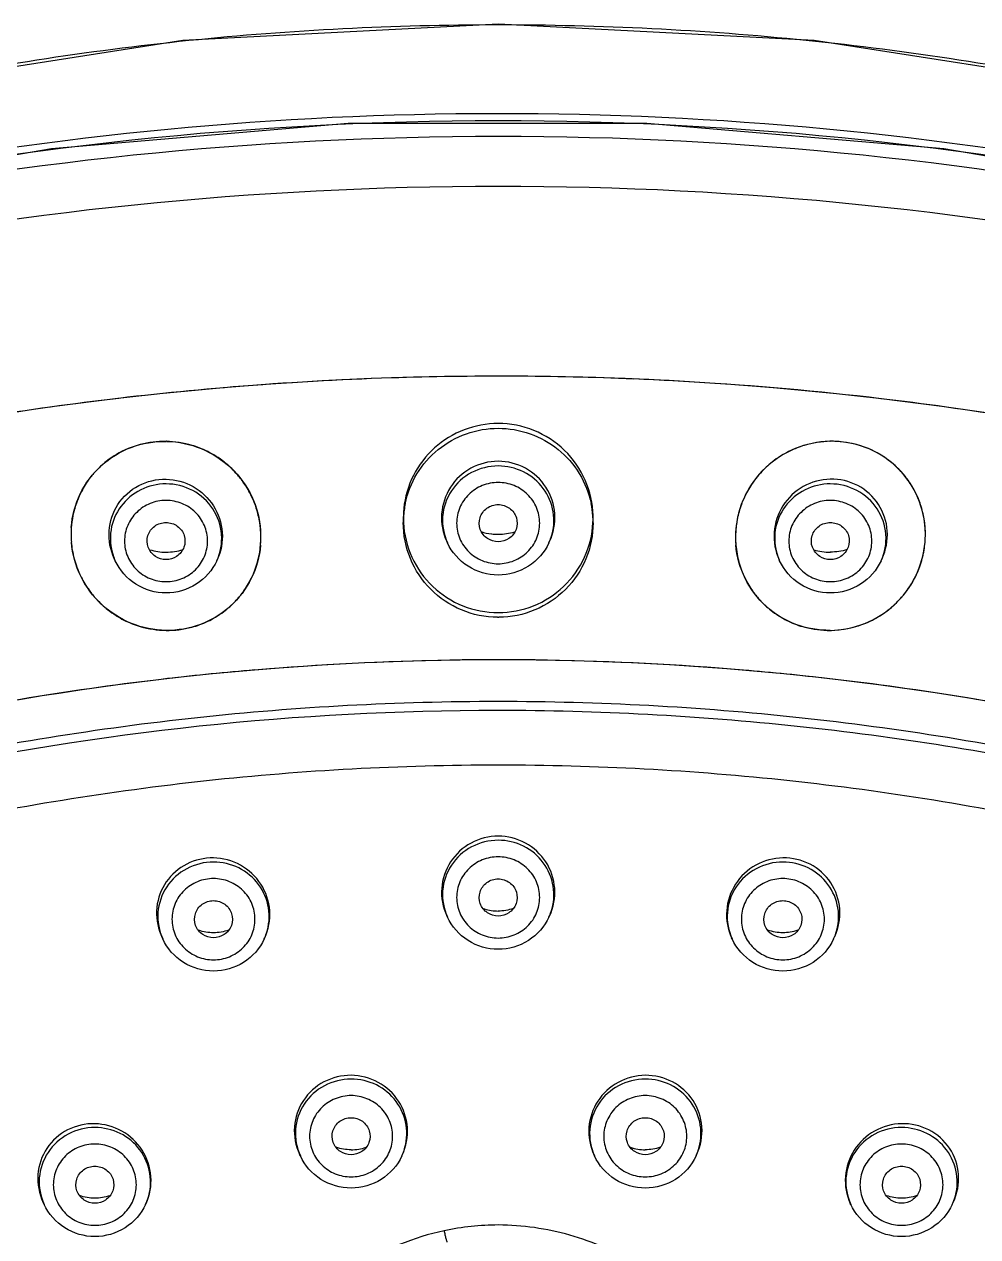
# Model space of a CAD drawing. Extents: x 0 to 3160, y 0 to 2315.
# Drawn here: x 1185.86 to 1205.96, y 1038.44 to 1064.01 of the extents above; entities that cross this region are included whole.
import ezdxf

# ---------------------------------------------------------------- set-up
doc = ezdxf.new("R2010")
doc.units = 0
doc.header["$LTSCALE"] = 10
doc.header["$MEASUREMENT"] = 0
doc.layers.add('DEF_LAYER_ASSEM_MEMBER', color=7, linetype='CONTINUOUS')

msp = doc.modelspace()

# ---------------------------------------------------------------- linework, layer by layer
at = {"layer": 'DEF_LAYER_ASSEM_MEMBER', "color": 7, "linetype": 'Continuous'}
for p, q in [((1189.206, 1063.663), (1182.882, 1062.681)), ((1194.783, 1053.072), (1194.767, 1053.105)), ((1196.922, 1053.072), (1196.937, 1053.105)), ((1187.783, 1052.694), (1187.761, 1052.741)), ((1189.922, 1052.694), (1189.932, 1052.715)), ((1201.783, 1052.694), (1201.773, 1052.715)), ((1203.922, 1052.694), (1203.944, 1052.741)), ((1202.852, 1051.227), (1202.874, 1051.227)), ((1194.783, 1045.18), (1194.767, 1045.213)), ((1196.922, 1045.18), (1196.938, 1045.213)), ((1188.783, 1044.721), (1188.762, 1044.766)), ((1190.922, 1044.721), (1190.933, 1044.744)), ((1200.783, 1044.721), (1200.772, 1044.744)), ((1202.922, 1044.721), (1202.943, 1044.767)), ((1191.683, 1040.145), (1191.664, 1040.185)), ((1193.822, 1040.145), (1193.836, 1040.173)), ((1197.883, 1040.145), (1197.869, 1040.174)), ((1200.022, 1040.145), (1200.041, 1040.185)), ((1186.283, 1039.123), (1186.259, 1039.175)), ((1188.422, 1039.123), (1188.432, 1039.143)), ((1203.283, 1039.123), (1203.273, 1039.144)), ((1205.422, 1039.123), (1205.447, 1039.176))]:
    msp.add_line(p, q, dxfattribs=at)
for points in [[(1208.828, 1062.68), (1202.51, 1063.662), (1195.862, 1064.007), (1189.206, 1063.663)], [(1211.223, 1060.356), (1205.242, 1061.381), (1198.985, 1061.915), (1192.693, 1061.914), (1186.44, 1061.378), (1180.482, 1060.356)]]:
    msp.add_lwpolyline(points, dxfattribs=at)
for centre, radius, start, end in [((1195.853, 988.719), 73.402, 79.15119, 100.88556), ((1195.855, 988.165), 68.422, 78.02219, 101.98235), ((1195.848, 988.014), 68.572, 91.87676, 94.66538), ((1195.854, 987.804), 68.782, 87.62198, 91.87675), ((1195.861, 987.988), 68.599, 86.1896, 87.62092), ((1195.886, 988.303), 68.283, 82.82455, 86.19299), ((1195.818, 988.36), 68.225, 94.66467, 97.16944), ((1195.746, 988.932), 67.649, 97.16901, 102.02687), ((1196.009, 989.199), 67.378, 77.96824, 82.83375), ((1188.814, 1053.236), 1.976, 104.8005, 120.6087), ((1188.821, 1053.199), 2.013, 89.1195, 104.7537), ((1188.818, 1053.176), 2.037, 73.3374, 89.0307), ((1188.82, 1053.198), 2.015, 88.7084, 89.0905), ((1188.82, 1053.185), 2.027, 68.8661, 73.3186), ((1202.885, 1053.186), 2.027, 106.6783, 111.1328), ((1202.887, 1053.176), 2.037, 90.9739, 106.6588), ((1202.886, 1053.198), 2.015, 90.9649, 91.3559), ((1202.884, 1053.2), 2.013, 75.1938, 90.8854), ((1202.892, 1053.237), 1.975, 59.3294, 75.1465), ((1188.805, 1053.252), 1.958, 120.6356, 126.9059), ((1188.813, 1053.169), 2.045, 57.7696, 68.8559), ((1188.816, 1053.174), 2.039, 51.8778, 57.75), ((1202.889, 1053.174), 2.04, 122.2388, 128.1148), ((1202.892, 1053.169), 2.045, 111.1433, 122.2196), ((1202.9, 1053.253), 1.957, 52.9572, 59.3039), ((1188.794, 1053.263), 1.942, 136.5349, 143.2571), ((1188.807, 1053.25), 1.96, 126.9059, 136.5119), ((1188.811, 1053.168), 2.047, 42.2327, 51.8782), ((1202.894, 1053.168), 2.047, 128.1144, 137.7483), ((1202.898, 1053.251), 1.96, 43.4323, 52.9569), ((1202.911, 1053.264), 1.942, 36.6588, 43.4102), ((1188.804, 1053.255), 1.955, 143.2624, 152.5058), ((1188.824, 1053.181), 2.028, 35.7733, 42.2123), ((1188.821, 1053.179), 2.032, 26.5653, 35.7721), ((1202.884, 1053.179), 2.032, 144.2168, 153.4127), ((1202.881, 1053.181), 2.028, 137.7687, 144.2156), ((1202.9, 1053.256), 1.955, 27.4502, 36.6528), ((1188.798, 1053.259), 1.948, 152.522, 159.2793), ((1188.839, 1053.188), 2.012, 20.1125, 26.5484), ((1202.866, 1053.189), 2.012, 153.4295, 159.8769), ((1202.907, 1053.26), 1.948, 20.5776, 27.4347), ((1188.818, 1053.252), 1.968, 159.2883, 168.4014), ((1188.837, 1053.188), 2.014, 10.9711, 20.1092), ((1195.835, 1053.498), 1.982, 168.3233, 172.2962), ((1195.865, 1053.498), 1.988, 4.1024, 11.7584), ((1202.868, 1053.188), 2.014, 159.8802, 169.0063), ((1202.887, 1053.253), 1.968, 11.5978, 20.5684), ((1188.819, 1053.253), 1.969, 168.4168, 176.2377), ((1188.859, 1053.193), 1.992, 355.2014, 10.9534), ((1195.834, 1053.598), 1.981, 176.9987, 179.9984), ((1195.83, 1053.598), 1.978, 180, 180.9703), ((1195.843, 1053.498), 1.991, 178.0881, 179.9811), ((1195.836, 1053.598), 1.983, 180.9707, 182.8311), ((1195.842, 1053.498), 1.989, 177.1346, 178.088), ((1195.841, 1053.597), 1.988, 174.2224, 176.999), ((1195.836, 1053.498), 1.984, 172.3025, 177.1362), ((1195.873, 1053.499), 1.979, 2.2558, 4.0931), ((1195.869, 1053.598), 1.983, 357.0967, 359.3793), ((1195.867, 1053.498), 1.986, 359.939, 2.2556), ((1195.874, 1053.598), 1.978, 0.0004, 1.4375), ((1195.875, 1053.598), 1.977, 359.3801, 0), ((1202.846, 1053.193), 1.992, 169.0239, 184.7985), ((1202.886, 1053.253), 1.969, 3.7235, 11.583), ((1188.828, 1053.251), 1.978, 175.9006, 179.7714), ((1188.844, 1053.251), 1.994, 176.2457, 184.7986), ((1188.865, 1053.193), 1.985, 359.6851, 4.0747), ((1195.854, 1054.46), 1.207, 252.4935, 263.4049), ((1202.84, 1053.193), 1.985, 175.927, 180.2827), ((1202.861, 1053.252), 1.994, 355.1901, 3.7151), ((1202.877, 1053.252), 1.978, 0.3262, 4.0997), ((1188.838, 1053.251), 1.988, 179.7793, 184.8273), ((1188.854, 1053.253), 2.005, 184.8262, 189.5646), ((1188.87, 1053.193), 1.98, 355.181, 359.6783), ((1195.852, 1054.455), 1.202, 263.4347, 269.9983), ((1195.851, 1054.46), 1.207, 270.0517, 286.8266), ((1202.835, 1053.193), 1.98, 180.2896, 184.8181), ((1202.851, 1053.254), 2.005, 350.389, 355.169), ((1202.867, 1053.252), 1.988, 355.1678, 0.3181), ((1188.864, 1053.255), 2.015, 189.5834, 200.1306), ((1188.857, 1054.093), 1.218, 253.3203, 269.7872), ((1188.855, 1054.078), 1.202, 269.8925, 287.242), ((1188.88, 1053.191), 1.971, 339.26, 349.6197), ((1188.868, 1053.193), 1.983, 349.6301, 355.1815), ((1202.837, 1053.193), 1.983, 184.8177, 190.3665), ((1202.825, 1053.191), 1.97, 190.3769, 200.725), ((1202.85, 1054.077), 1.202, 253.2504, 270.1197), ((1202.841, 1053.256), 2.015, 340.1162, 350.3714), ((1188.88, 1053.261), 2.032, 200.1371, 206.5892), ((1202.825, 1053.262), 2.032, 333.5926, 340.11), ((1188.885, 1053.264), 2.037, 206.6064, 215.7586), ((1188.882, 1053.191), 1.968, 332.524, 339.2461), ((1202.822, 1053.191), 1.968, 200.7389, 207.489), ((1202.82, 1053.265), 2.037, 324.5251, 333.5759), ((1188.892, 1053.27), 2.047, 215.7585, 222.2573), ((1188.89, 1053.187), 1.959, 323.2476, 332.5069), ((1202.814, 1053.187), 1.959, 207.506, 216.7504), ((1202.812, 1053.271), 2.047, 318.0361, 324.5251), ((1188.892, 1053.271), 2.047, 222.2777, 231.7908), ((1188.89, 1053.188), 1.96, 306.9706, 316.5962), ((1188.889, 1053.188), 1.961, 316.6198, 323.2438), ((1202.816, 1053.189), 1.961, 216.7542, 223.4014), ((1202.814, 1053.188), 1.96, 223.4249, 233.0145), ((1202.812, 1053.272), 2.048, 308.3692, 318.0155), ((1188.893, 1053.272), 2.048, 231.7898, 237.8506), ((1188.888, 1053.265), 2.041, 237.8681, 248.4092), ((1188.886, 1053.194), 1.967, 300.7717, 306.9714), ((1202.819, 1053.194), 1.967, 233.0138, 239.2634), ((1202.816, 1053.267), 2.042, 291.1742, 302.468), ((1202.812, 1053.272), 2.049, 302.4871, 308.37), ((1188.882, 1053.251), 2.026, 248.4169, 253.5107), ((1188.882, 1053.251), 2.025, 253.5342, 269.1762), ((1188.878, 1053.227), 2.001, 269.2564, 284.9144), ((1188.884, 1053.201), 1.974, 284.9661, 290.1025), ((1188.885, 1053.198), 1.971, 290.1034, 300.7456), ((1195.852, 1053.486), 1.984, 269.6626, 270.0026), ((1195.852, 1053.486), 1.984, 270.0027, 270.333), ((1202.82, 1053.198), 1.971, 239.2894, 249.8465), ((1202.821, 1053.201), 1.974, 249.8472, 255.0713), ((1202.826, 1053.228), 2.001, 255.123, 270.7486), ((1202.823, 1053.252), 2.026, 271.4405, 286.8175), ((1202.823, 1053.251), 2.025, 286.8371, 291.1628), ((1195.855, 989.603), 61.003, 77.9075, 102.09736), ((1195.852, 989.407), 61.199, 90.95061, 94.80919), ((1195.854, 989.357), 61.25, 89.03238, 90.9516), ((1195.856, 989.386), 61.221, 85.15946, 89.03326), ((1195.82, 989.811), 60.795, 94.8107, 96.5509), ((1195.887, 989.774), 60.831, 83.44478, 85.15807), ((1195.779, 990.147), 60.456, 96.54896, 102.13524), ((1195.969, 990.38), 60.22, 77.85925, 83.45685), ((1195.849, 1046.236), 0.927, 250.1589, 252.1771), ((1195.853, 1046.251), 0.942, 252.225, 269.9401), ((1189.844, 1045.266), 1.192, 202.1828, 204.6607), ((1192.752, 1041.217), 0.943, 270.0064, 289.614), ((1198.952, 1041.217), 0.943, 250.695, 269.998)]:
    msp.add_arc(centre, radius, start, end, dxfattribs=at)
at = {"layer": 'DEF_LAYER_ASSEM_MEMBER', "color": 9, "linetype": 'Continuous'}
for centre, radius, start, end in [((1195.852, 988.519), 73.45, 77.91226, 102.08774), ((1195.856, 986.806), 74.834, 78.18892, 101.81697), ((1195.856, 985.476), 75.111, 78.27602, 101.73002), ((1195.894, 1053.547), 1.132, 335.2008, 341.6146), ((1188.81, 1053.169), 1.132, 198.3854, 204.7992), ((1202.81, 1053.169), 1.132, 198.3854, 204.7992), ((1195.894, 1045.655), 1.132, 335.2008, 341.6146), ((1189.894, 1045.196), 1.132, 335.2008, 341.6146), ((1201.894, 1045.196), 1.132, 335.2008, 341.6146), ((1192.794, 1040.62), 1.132, 335.2008, 341.6146), ((1198.994, 1040.62), 1.132, 335.2008, 341.6146), ((1187.394, 1039.598), 1.132, 335.2008, 341.6146), ((1204.394, 1039.598), 1.132, 335.2008, 341.6146), ((1195.865, 1033.226), 5.463, 90.0885, 102.1442)]:
    msp.add_arc(centre, radius, start, end, dxfattribs=at)
for points, start_tangent, end_tangent in [([(1208.754, 1062.677), (1202.341, 1063.664), (1195.829, 1063.992), (1189.333, 1063.661), (1182.956, 1062.677)], (-0.979435, 0.20176), (-0.979499, -0.201448)), ([(1195.852, 1054.693), (1195.291, 1054.553), (1194.866, 1054.168), (1194.682, 1053.63), (1194.783, 1053.072)], (-1, 0), (0.419343, -0.907828)), ([(1196.969, 1053.19), (1197.012, 1053.724), (1196.802, 1054.22), (1196.385, 1054.568), (1195.852, 1054.693)], (0.315224, 0.949017), (-1, 0)), ([(1195.852, 1054.344), (1195.517, 1054.279), (1195.234, 1054.093), (1195.044, 1053.815), (1194.977, 1053.488), (1195.044, 1053.16), (1195.234, 1052.883), (1195.517, 1052.697), (1195.852, 1052.632)], (-1, 0), (1, 0)), ([(1195.852, 1052.632), (1196.187, 1052.697), (1196.471, 1052.883), (1196.661, 1053.16), (1196.727, 1053.488), (1196.661, 1053.815), (1196.471, 1054.093), (1196.187, 1054.279), (1195.852, 1054.344)], (1, 0), (-1, 0)), ([(1188.852, 1054.315), (1188.319, 1054.19), (1187.903, 1053.842), (1187.693, 1053.347), (1187.736, 1052.812)], (-1, 0), (0.315224, -0.949017)), ([(1189.922, 1052.694), (1190.023, 1053.253), (1189.839, 1053.79), (1189.414, 1054.175), (1188.852, 1054.315)], (0.419343, 0.907828), (-1, 0)), ([(1202.852, 1054.315), (1202.319, 1054.19), (1201.903, 1053.842), (1201.693, 1053.347), (1201.736, 1052.812)], (-1, 0), (0.315224, -0.949017)), ([(1203.922, 1052.694), (1204.023, 1053.253), (1203.839, 1053.79), (1203.414, 1054.175), (1202.852, 1054.315)], (0.419343, 0.907828), (-1, 0)), ([(1188.852, 1053.966), (1188.517, 1053.901), (1188.234, 1053.715), (1188.044, 1053.438), (1187.977, 1053.11), (1188.044, 1052.783), (1188.234, 1052.505), (1188.517, 1052.319), (1188.852, 1052.254)], (-1, 0), (1, 0)), ([(1188.852, 1052.254), (1189.187, 1052.319), (1189.471, 1052.505), (1189.661, 1052.782), (1189.727, 1053.11), (1189.661, 1053.438), (1189.471, 1053.715), (1189.187, 1053.901), (1188.852, 1053.966)], (1, 0), (-1, 0)), ([(1202.852, 1053.966), (1202.517, 1053.901), (1202.234, 1053.715), (1202.044, 1053.438), (1201.977, 1053.11), (1202.044, 1052.783), (1202.234, 1052.505), (1202.517, 1052.319), (1202.852, 1052.254)], (-1, 0), (1, 0)), ([(1202.852, 1052.254), (1203.187, 1052.319), (1203.471, 1052.505), (1203.661, 1052.782), (1203.727, 1053.11), (1203.661, 1053.438), (1203.471, 1053.715), (1203.187, 1053.901), (1202.852, 1053.966)], (1, 0), (-1, 0)), ([(1183.333, 1048.214), (1195.84, 1049.544), (1202.156, 1049.209), (1208.372, 1048.215)], (0.977508, 0.210899), (0.977518, -0.210854)), ([(1208.042, 1047.075), (1202, 1048.053), (1195.852, 1048.385), (1189.705, 1048.053), (1183.663, 1047.074)], (-0.97749, 0.210981), (-0.977509, -0.210892)), ([(1195.852, 1046.801), (1195.291, 1046.661), (1194.866, 1046.275), (1194.682, 1045.738), (1194.783, 1045.18)], (-1, 0), (0.419343, -0.907828)), ([(1196.969, 1045.298), (1197.012, 1045.832), (1196.802, 1046.327), (1196.385, 1046.676), (1195.852, 1046.801)], (0.315224, 0.949017), (-1, 0)), ([(1195.852, 1046.452), (1195.517, 1046.386), (1195.234, 1046.201), (1195.044, 1045.923), (1194.977, 1045.596), (1195.044, 1045.268), (1195.234, 1044.99), (1195.517, 1044.805), (1195.852, 1044.74)], (-1, 0), (1, 0)), ([(1195.852, 1044.74), (1196.187, 1044.805), (1196.471, 1044.99), (1196.661, 1045.268), (1196.727, 1045.596), (1196.661, 1045.923), (1196.471, 1046.201), (1196.187, 1046.386), (1195.852, 1046.452)], (1, 0), (-1, 0)), ([(1189.852, 1046.342), (1189.291, 1046.202), (1188.866, 1045.817), (1188.682, 1045.279), (1188.783, 1044.721)], (-1, 0), (0.419343, -0.907828)), ([(1190.969, 1044.839), (1191.012, 1045.374), (1190.802, 1045.869), (1190.385, 1046.217), (1189.852, 1046.342)], (0.315224, 0.949017), (-1, 0)), ([(1201.852, 1046.342), (1201.291, 1046.202), (1200.866, 1045.817), (1200.682, 1045.279), (1200.783, 1044.721)], (-1, 0), (0.419343, -0.907828)), ([(1202.969, 1044.839), (1203.012, 1045.374), (1202.802, 1045.869), (1202.385, 1046.217), (1201.852, 1046.342)], (0.315224, 0.949017), (-1, 0)), ([(1189.852, 1045.993), (1189.517, 1045.928), (1189.234, 1045.742), (1189.044, 1045.465), (1188.977, 1045.137), (1189.044, 1044.809), (1189.234, 1044.532), (1189.517, 1044.346), (1189.852, 1044.281)], (-1, 0), (1, 0)), ([(1189.852, 1044.281), (1190.187, 1044.346), (1190.471, 1044.532), (1190.661, 1044.809), (1190.727, 1045.137), (1190.661, 1045.465), (1190.471, 1045.742), (1190.187, 1045.928), (1189.852, 1045.993)], (1, 0), (-1, 0)), ([(1201.852, 1045.993), (1201.517, 1045.928), (1201.234, 1045.742), (1201.044, 1045.465), (1200.977, 1045.137), (1201.044, 1044.809), (1201.234, 1044.532), (1201.517, 1044.346), (1201.852, 1044.281)], (-1, 0), (1, 0)), ([(1201.852, 1044.281), (1202.187, 1044.346), (1202.471, 1044.532), (1202.661, 1044.809), (1202.727, 1045.137), (1202.661, 1045.465), (1202.471, 1045.742), (1202.187, 1045.928), (1201.852, 1045.993)], (1, 0), (-1, 0)), ([(1192.752, 1041.766), (1192.191, 1041.626), (1191.766, 1041.24), (1191.582, 1040.703), (1191.683, 1040.145)], (-1, 0), (0.419343, -0.907828)), ([(1193.869, 1040.263), (1193.912, 1040.797), (1193.702, 1041.292), (1193.285, 1041.641), (1192.752, 1041.766)], (0.315224, 0.949017), (-1, 0)), ([(1198.952, 1041.766), (1198.391, 1041.626), (1197.966, 1041.24), (1197.782, 1040.703), (1197.883, 1040.145)], (-1, 0), (0.419343, -0.907828)), ([(1200.069, 1040.263), (1200.112, 1040.797), (1199.902, 1041.292), (1199.485, 1041.641), (1198.952, 1041.766)], (0.315224, 0.949017), (-1, 0)), ([(1192.752, 1041.417), (1192.417, 1041.351), (1192.134, 1041.166), (1191.944, 1040.888), (1191.877, 1040.561), (1191.944, 1040.233), (1192.134, 1039.955), (1192.417, 1039.77), (1192.752, 1039.705)], (-1, 0), (1, 0)), ([(1192.752, 1039.705), (1193.087, 1039.77), (1193.371, 1039.955), (1193.561, 1040.233), (1193.627, 1040.561), (1193.561, 1040.888), (1193.371, 1041.166), (1193.087, 1041.351), (1192.752, 1041.417)], (1, 0), (-1, 0)), ([(1198.952, 1041.417), (1198.617, 1041.351), (1198.334, 1041.166), (1198.144, 1040.888), (1198.077, 1040.561), (1198.144, 1040.233), (1198.334, 1039.955), (1198.617, 1039.77), (1198.952, 1039.705)], (-1, 0), (1, 0)), ([(1198.952, 1039.705), (1199.287, 1039.77), (1199.571, 1039.955), (1199.761, 1040.233), (1199.827, 1040.561), (1199.761, 1040.888), (1199.571, 1041.166), (1199.287, 1041.351), (1198.952, 1041.417)], (1, 0), (-1, 0)), ([(1187.352, 1040.744), (1186.791, 1040.604), (1186.366, 1040.219), (1186.182, 1039.681), (1186.283, 1039.123)], (-1, 0), (0.419343, -0.907828)), ([(1188.469, 1039.241), (1188.512, 1039.775), (1188.302, 1040.271), (1187.885, 1040.619), (1187.352, 1040.744)], (0.315224, 0.949017), (-1, 0)), ([(1204.352, 1040.744), (1203.791, 1040.604), (1203.366, 1040.219), (1203.182, 1039.681), (1203.283, 1039.123)], (-1, 0), (0.419343, -0.907828)), ([(1205.469, 1039.241), (1205.512, 1039.775), (1205.302, 1040.271), (1204.885, 1040.619), (1204.352, 1040.744)], (0.315224, 0.949017), (-1, 0)), ([(1187.352, 1040.395), (1187.017, 1040.33), (1186.734, 1040.144), (1186.544, 1039.867), (1186.477, 1039.539), (1186.544, 1039.211), (1186.734, 1038.934), (1187.017, 1038.748), (1187.352, 1038.683)], (-1, 0), (1, 0)), ([(1187.352, 1038.683), (1187.687, 1038.748), (1187.971, 1038.934), (1188.161, 1039.211), (1188.227, 1039.539), (1188.161, 1039.866), (1187.971, 1040.144), (1187.687, 1040.33), (1187.352, 1040.395)], (1, 0), (-1, 0)), ([(1204.352, 1040.395), (1204.017, 1040.33), (1203.734, 1040.144), (1203.544, 1039.867), (1203.477, 1039.539), (1203.544, 1039.211), (1203.734, 1038.934), (1204.017, 1038.748), (1204.352, 1038.683)], (-1, 0), (1, 0)), ([(1204.352, 1038.683), (1204.687, 1038.748), (1204.971, 1038.934), (1205.161, 1039.211), (1205.227, 1039.539), (1205.161, 1039.866), (1204.971, 1040.144), (1204.687, 1040.33), (1204.352, 1040.395)], (1, 0), (-1, 0)), ([(1194.716, 1038.567), (1192.898, 1037.828), (1192.12, 1037.232), (1191.47, 1036.504), (1190.969, 1035.671), (1190.626, 1034.762), (1190.456, 1033.806), (1190.47, 1032.835), (1190.668, 1031.883), (1191.038, 1030.98), (1191.564, 1030.155), (1192.236, 1029.439), (1193.917, 1028.426), (1195.852, 1028.069)], (-0.977971, -0.208738), (0.999999, -0.001561)), ([(1194.78, 1038.329), (1194.777, 1038.333), (1194.772, 1038.345), (1194.766, 1038.367), (1194.757, 1038.397), (1194.737, 1038.477), (1194.716, 1038.567)], (-0.97857, -0.205914), (-0.219574, 0.975596)), ([(1200.028, 1030.014), (1200.819, 1031.295), (1201.223, 1032.739), (1201.197, 1034.233), (1200.745, 1035.658), (1199.911, 1036.903), (1198.75, 1037.864), (1197.363, 1038.474), (1195.857, 1038.689)], (0.640172, 0.768232), (-0.999987, 0.005104))]:
    msp.add_spline(points, degree=3, dxfattribs=dict(at, start_tangent=start_tangent, end_tangent=end_tangent))
at = {"layer": 'DEF_LAYER_ASSEM_MEMBER', "color": 7, "linetype": 'Continuous'}
for points, start_tangent, end_tangent in [([(1195.852, 1055.588), (1195.133, 1055.455), (1194.51, 1055.073), (1194.067, 1054.495), (1193.863, 1053.797)], (-1, -0.000047), (-0.100661, -0.994921)), ([(1193.893, 1053.899), (1194.141, 1054.529), (1194.588, 1055.04), (1195.181, 1055.373), (1195.852, 1055.488)], (0.202366, 0.97931), (1, 0.000047)), ([(1197.852, 1053.647), (1197.686, 1054.393), (1197.25, 1055.022), (1196.607, 1055.441), (1195.852, 1055.588)], (-0.025081, 0.999685), (-1, -0.000047)), ([(1195.852, 1055.488), (1196.523, 1055.373), (1197.116, 1055.041), (1197.562, 1054.531), (1197.811, 1053.903)], (1, 0.000047), (0.203782, -0.979016)), ([(1186.855, 1053.393), (1187.045, 1054.107), (1187.487, 1054.7), (1188.119, 1055.086), (1188.852, 1055.212)], (0.071478, 0.997442), (0.999874, -0.01588)), ([(1188.866, 1055.212), (1189.595, 1055.058), (1190.22, 1054.653), (1190.657, 1054.051), (1190.845, 1053.334)], (0.999746, -0.022549), (0.07101, -0.997476)), ([(1202.839, 1055.213), (1202.11, 1055.059), (1201.485, 1054.653), (1201.048, 1054.051), (1200.859, 1053.334)], (-0.99974, -0.022795), (-0.07098, -0.997478)), ([(1204.85, 1053.393), (1204.66, 1054.108), (1204.218, 1054.7), (1203.585, 1055.086), (1202.852, 1055.213)], (-0.071484, 0.997442), (-0.999872, -0.015973)), ([(1195.852, 1054.792), (1195.278, 1054.645), (1194.846, 1054.243), (1194.661, 1053.684), (1194.767, 1053.105)], (-1, -0.000066), (0.4193, -0.907848)), ([(1196.937, 1053.105), (1197.044, 1053.684), (1196.859, 1054.243), (1196.427, 1054.645), (1195.852, 1054.792)], (0.419246, 0.907873), (-1, -0.000066)), ([(1187.761, 1052.741), (1187.653, 1053.323), (1187.839, 1053.882), (1188.276, 1054.279), (1188.852, 1054.414)], (-0.419024, 0.907975), (0.999783, -0.020816)), ([(1188.852, 1054.414), (1189.423, 1054.258), (1189.852, 1053.851), (1190.037, 1053.292), (1189.932, 1052.715)], (0.999783, -0.020816), (-0.419217, -0.907886)), ([(1202.852, 1054.415), (1202.282, 1054.259), (1201.853, 1053.852), (1201.668, 1053.292), (1201.773, 1052.715)], (-0.99978, -0.020963), (0.419214, -0.907887)), ([(1203.944, 1052.742), (1204.052, 1053.324), (1203.866, 1053.883), (1203.429, 1054.28), (1202.852, 1054.415)], (0.419146, 0.907919), (-0.99978, -0.020963)), ([(1195.629, 1053.163), (1195.475, 1053.357), (1195.47, 1053.602), (1195.614, 1053.802), (1195.852, 1053.879)], (-0.834959, 0.550312), (1, 0)), ([(1195.852, 1053.879), (1196.09, 1053.802), (1196.235, 1053.602), (1196.229, 1053.357), (1196.076, 1053.163)], (1, 0), (-0.834976, -0.550286)), ([(1188.629, 1052.786), (1188.475, 1052.979), (1188.47, 1053.224), (1188.614, 1053.425), (1188.852, 1053.501)], (-0.834959, 0.550312), (1, 0)), ([(1188.852, 1053.501), (1189.09, 1053.425), (1189.235, 1053.224), (1189.229, 1052.979), (1189.076, 1052.786)], (1, 0), (-0.834976, -0.550286)), ([(1195.841, 1051.502), (1195.077, 1051.658), (1194.432, 1052.093), (1194.003, 1052.739), (1193.852, 1053.499)], (-0.999983, 0.005887), (0.00033, 1)), ([(1193.855, 1053.5), (1194.034, 1052.768), (1194.472, 1052.154), (1195.108, 1051.745), (1195.852, 1051.602)], (0.049384, -0.99878), (1, 0.000047)), ([(1195.852, 1051.602), (1196.596, 1051.745), (1197.232, 1052.153), (1197.671, 1052.767), (1197.85, 1053.497)], (1, 0.000047), (0.050639, 0.998717)), ([(1197.852, 1053.496), (1197.701, 1052.737), (1197.271, 1052.092), (1196.627, 1051.658), (1195.864, 1051.502)], (-0.001057, -0.999999), (-0.999983, -0.005812)), ([(1202.629, 1052.786), (1202.475, 1052.979), (1202.47, 1053.224), (1202.614, 1053.425), (1202.852, 1053.501)], (-0.834959, 0.550312), (1, 0)), ([(1202.852, 1053.501), (1203.09, 1053.425), (1203.235, 1053.224), (1203.229, 1052.979), (1203.076, 1052.786)], (1, 0), (-0.834976, -0.550286)), ([(1188.852, 1051.226), (1188.124, 1051.373), (1187.496, 1051.773), (1187.054, 1052.37), (1186.857, 1053.084)], (-0.99991, 0.013413), (-0.083683, 0.996492)), ([(1195.852, 1052.394), (1195.217, 1052.578), (1194.783, 1053.072)], (-1, 0), (-0.419196, 0.907896)), ([(1195.852, 1053.097), (1195.629, 1053.163)], (-1, 0), (-0.834959, 0.550312)), ([(1196.076, 1053.163), (1195.852, 1053.097)], (-0.834976, -0.550286), (-1, 0)), ([(1196.922, 1053.072), (1196.488, 1052.578), (1195.852, 1052.394)], (-0.419196, -0.907896), (-1, 0)), ([(1202.852, 1051.227), (1203.581, 1051.374), (1204.209, 1051.774), (1204.651, 1052.371), (1204.848, 1053.085)], (0.999909, 0.013492), (0.083875, 0.996476)), ([(1190.843, 1053.026), (1190.647, 1052.32), (1190.205, 1051.735), (1189.578, 1051.353), (1188.852, 1051.226)], (-0.083806, -0.996482), (-0.99991, 0.013413)), ([(1202.852, 1051.227), (1202.127, 1051.353), (1201.499, 1051.735), (1201.058, 1052.32), (1200.861, 1053.027)], (-0.999909, -0.013492), (-0.083805, 0.996482)), ([(1203.206, 1052.93), (1202.852, 1052.876)], (-0.955922, -0.293622), (-0.999997, -0.002576)), ([(1188.852, 1052.016), (1188.217, 1052.2), (1187.783, 1052.694)], (-1, 0), (-0.419196, 0.907896)), ([(1188.852, 1052.719), (1188.629, 1052.786)], (-1, 0), (-0.834959, 0.550312)), ([(1189.076, 1052.786), (1188.852, 1052.719)], (-0.834976, -0.550286), (-1, 0)), ([(1189.922, 1052.694), (1189.488, 1052.2), (1188.852, 1052.016)], (-0.419196, -0.907896), (-1, 0)), ([(1202.852, 1052.016), (1202.217, 1052.2), (1201.783, 1052.694)], (-1, 0), (-0.419196, 0.907896)), ([(1202.852, 1052.719), (1202.629, 1052.786)], (-1, 0), (-0.834959, 0.550312)), ([(1203.076, 1052.786), (1202.852, 1052.719)], (-0.834976, -0.550286), (-1, 0)), ([(1203.922, 1052.694), (1203.488, 1052.2), (1202.852, 1052.016)], (-0.419196, -0.907896), (-1, 0)), ([(1183.282, 1048.387), (1189.513, 1049.391), (1195.853, 1049.732), (1202.192, 1049.392), (1208.423, 1048.388)], (0.977666, 0.210165), (0.977646, -0.210257)), ([(1195.852, 1046.888), (1195.28, 1046.742), (1194.848, 1046.343), (1194.662, 1045.788), (1194.767, 1045.213)], (-1, -0.000009), (0.419325, -0.907836)), ([(1196.938, 1045.213), (1197.043, 1045.788), (1196.857, 1046.343), (1196.425, 1046.742), (1195.852, 1046.888)], (0.41931, 0.907843), (-1, -0.000009)), ([(1189.852, 1046.429), (1189.29, 1046.3), (1188.858, 1045.923), (1188.659, 1045.386), (1188.74, 1044.816)], (-0.999841, 0.017856), (0.377539, -0.925994)), ([(1190.933, 1044.744), (1191.037, 1045.317), (1190.851, 1045.872), (1190.422, 1046.275), (1189.852, 1046.429)], (0.41958, 0.907718), (-0.999841, 0.017856)), ([(1201.852, 1046.429), (1201.283, 1046.276), (1200.853, 1045.873), (1200.668, 1045.318), (1200.772, 1044.744)], (-0.999838, -0.018018), (0.419126, -0.907928)), ([(1202.945, 1044.771), (1203.05, 1045.349), (1202.861, 1045.903), (1202.426, 1046.295), (1201.852, 1046.429)], (0.416076, 0.90933), (-0.999838, -0.018018)), ([(1195.629, 1045.271), (1195.475, 1045.465), (1195.47, 1045.71), (1195.614, 1045.91), (1195.852, 1045.987)], (-0.834959, 0.550312), (1, 0)), ([(1195.852, 1045.987), (1196.09, 1045.91), (1196.235, 1045.71), (1196.229, 1045.465), (1196.076, 1045.271)], (1, 0), (-0.834976, -0.550286)), ([(1189.629, 1044.812), (1189.475, 1045.006), (1189.47, 1045.251), (1189.614, 1045.451), (1189.852, 1045.528)], (-0.834959, 0.550312), (1, 0)), ([(1189.852, 1045.528), (1190.09, 1045.451), (1190.235, 1045.251), (1190.229, 1045.006), (1190.076, 1044.812)], (1, 0), (-0.834976, -0.550286)), ([(1201.629, 1044.812), (1201.475, 1045.006), (1201.47, 1045.251), (1201.614, 1045.451), (1201.852, 1045.528)], (-0.834959, 0.550312), (1, 0)), ([(1201.852, 1045.528), (1202.09, 1045.451), (1202.235, 1045.251), (1202.229, 1045.006), (1202.076, 1044.812)], (1, 0), (-0.834976, -0.550286)), ([(1195.852, 1044.502), (1195.217, 1044.686), (1194.783, 1045.18)], (-1, 0), (-0.419196, 0.907896)), ([(1195.852, 1045.204), (1195.629, 1045.271)], (-1, 0), (-0.834959, 0.550312)), ([(1196.169, 1045.364), (1195.852, 1045.308)], (-0.941197, -0.337858), (-1, -0.000001)), ([(1196.076, 1045.271), (1195.852, 1045.204)], (-0.834976, -0.550286), (-1, 0)), ([(1196.922, 1045.18), (1196.488, 1044.686), (1195.852, 1044.502)], (-0.419196, -0.907896), (-1, 0)), ([(1189.852, 1044.85), (1189.541, 1044.904)], (-0.999998, 0.002176), (-0.94334, 0.331828)), ([(1190.171, 1044.905), (1189.852, 1044.85)], (-0.940769, -0.339048), (-0.999998, 0.002176)), ([(1201.852, 1044.85), (1201.535, 1044.905)], (-0.999998, -0.002196), (-0.941098, 0.338133)), ([(1202.159, 1044.902), (1201.852, 1044.85)], (-0.945178, -0.326557), (-0.999998, -0.002196)), ([(1189.852, 1044.043), (1189.217, 1044.227), (1188.783, 1044.721)], (-1, 0), (-0.419196, 0.907896)), ([(1189.852, 1044.746), (1189.629, 1044.812)], (-1, 0), (-0.834959, 0.550312)), ([(1190.076, 1044.812), (1189.852, 1044.746)], (-0.834976, -0.550286), (-1, 0)), ([(1190.922, 1044.721), (1190.488, 1044.227), (1189.852, 1044.043)], (-0.419196, -0.907896), (-1, 0)), ([(1201.852, 1044.043), (1201.217, 1044.227), (1200.783, 1044.721)], (-1, 0), (-0.419196, 0.907896)), ([(1201.852, 1044.746), (1201.629, 1044.812)], (-1, 0), (-0.834959, 0.550312)), ([(1202.076, 1044.812), (1201.852, 1044.746)], (-0.834976, -0.550286), (-1, 0)), ([(1202.922, 1044.721), (1202.488, 1044.227), (1201.852, 1044.043)], (-0.419196, -0.907896), (-1, 0)), ([(1192.752, 1041.845), (1192.179, 1041.706), (1191.746, 1041.312), (1191.559, 1040.76), (1191.664, 1040.185)], (-0.999958, 0.009212), (0.419088, -0.907946)), ([(1193.835, 1040.173), (1193.939, 1040.745), (1193.754, 1041.298), (1193.323, 1041.697), (1192.752, 1041.845)], (0.419441, 0.907782), (-0.999958, 0.009212)), ([(1198.952, 1041.845), (1198.382, 1041.697), (1197.951, 1041.298), (1197.765, 1040.746), (1197.869, 1040.174)], (-0.999956, -0.009336), (0.419162, -0.907911)), ([(1200.041, 1040.185), (1200.146, 1040.76), (1199.959, 1041.312), (1199.526, 1041.706), (1198.952, 1041.845)], (0.419109, 0.907936), (-0.999956, -0.009336)), ([(1187.352, 1040.824), (1186.777, 1040.694), (1186.341, 1040.305), (1186.152, 1039.753), (1186.258, 1039.175)], (-0.999681, 0.025252), (0.419186, -0.9079)), ([(1188.431, 1039.143), (1188.534, 1039.713), (1188.348, 1040.266), (1187.92, 1040.668), (1187.352, 1040.824)], (0.4196, 0.907709), (-0.999681, 0.025252)), ([(1192.529, 1040.236), (1192.375, 1040.43), (1192.37, 1040.675), (1192.514, 1040.875), (1192.752, 1040.952)], (-0.834959, 0.550312), (1, 0)), ([(1192.752, 1040.952), (1192.99, 1040.875), (1193.135, 1040.675), (1193.129, 1040.43), (1192.976, 1040.236)], (1, 0), (-0.834976, -0.550286)), ([(1198.729, 1040.236), (1198.575, 1040.43), (1198.57, 1040.675), (1198.714, 1040.875), (1198.952, 1040.952)], (-0.834959, 0.550312), (1, 0)), ([(1198.952, 1040.952), (1199.19, 1040.875), (1199.335, 1040.675), (1199.329, 1040.43), (1199.176, 1040.236)], (1, 0), (-0.834976, -0.550286)), ([(1204.352, 1040.825), (1203.785, 1040.669), (1203.356, 1040.267), (1203.17, 1039.714), (1203.273, 1039.144)], (-0.999677, -0.025399), (0.419154, -0.907915)), ([(1205.447, 1039.176), (1205.553, 1039.754), (1205.364, 1040.306), (1204.928, 1040.695), (1204.352, 1040.825)], (0.41919, 0.907899), (-0.999677, -0.025399)), ([(1192.752, 1040.274), (1192.436, 1040.329)], (-0.999999, 0.001124), (-0.941416, 0.337247)), ([(1199.267, 1040.328), (1198.952, 1040.274)], (-0.942333, -0.334678), (-0.999999, -0.00114)), ([(1192.752, 1039.467), (1192.117, 1039.651), (1191.683, 1040.145)], (-1, 0), (-0.419196, 0.907896)), ([(1192.752, 1040.169), (1192.529, 1040.236)], (-1, 0), (-0.834959, 0.550312)), ([(1192.976, 1040.236), (1192.752, 1040.169)], (-0.834976, -0.550286), (-1, 0)), ([(1193.822, 1040.145), (1193.388, 1039.651), (1192.752, 1039.467)], (-0.419196, -0.907896), (-1, 0)), ([(1198.952, 1039.467), (1198.317, 1039.651), (1197.883, 1040.145)], (-1, 0), (-0.419196, 0.907896)), ([(1198.952, 1040.169), (1198.729, 1040.236)], (-1, 0), (-0.834959, 0.550312)), ([(1199.176, 1040.236), (1198.952, 1040.169)], (-0.834976, -0.550286), (-1, 0)), ([(1200.022, 1040.145), (1199.588, 1039.651), (1198.952, 1039.467)], (-0.419196, -0.907896), (-1, 0)), ([(1187.129, 1039.214), (1186.975, 1039.408), (1186.97, 1039.653), (1187.114, 1039.853), (1187.352, 1039.93)], (-0.834959, 0.550312), (1, 0)), ([(1187.352, 1039.93), (1187.59, 1039.853), (1187.735, 1039.653), (1187.729, 1039.408), (1187.576, 1039.214)], (1, 0), (-0.834976, -0.550286)), ([(1204.129, 1039.214), (1203.975, 1039.408), (1203.97, 1039.653), (1204.114, 1039.853), (1204.352, 1039.93)], (-0.834959, 0.550312), (1, 0)), ([(1204.352, 1039.93), (1204.59, 1039.853), (1204.735, 1039.653), (1204.729, 1039.408), (1204.576, 1039.214)], (1, 0), (-0.834976, -0.550286)), ([(1187.352, 1039.253), (1187.029, 1039.311)], (-0.999995, 0.003094), (-0.93942, 0.342768)), ([(1187.668, 1039.307), (1187.352, 1039.253)], (-0.942156, -0.335176), (-0.999995, 0.003094)), ([(1204.352, 1039.253), (1204.037, 1039.307)], (-0.999995, -0.003112), (-0.942388, 0.334522)), ([(1204.676, 1039.311), (1204.352, 1039.253)], (-0.939392, -0.342845), (-0.999995, -0.003112)), ([(1187.352, 1038.445), (1186.717, 1038.629), (1186.283, 1039.123)], (-1, 0), (-0.419196, 0.907896)), ([(1187.352, 1039.148), (1187.129, 1039.214)], (-1, 0), (-0.834959, 0.550312)), ([(1187.576, 1039.214), (1187.352, 1039.148)], (-0.834976, -0.550286), (-1, 0)), ([(1188.422, 1039.123), (1187.988, 1038.629), (1187.352, 1038.445)], (-0.419196, -0.907896), (-1, 0)), ([(1204.352, 1038.445), (1203.717, 1038.629), (1203.283, 1039.123)], (-1, 0), (-0.419196, 0.907896)), ([(1204.352, 1039.148), (1204.129, 1039.214)], (-1, 0), (-0.834959, 0.550312)), ([(1204.576, 1039.214), (1204.352, 1039.148)], (-0.834976, -0.550286), (-1, 0)), ([(1205.422, 1039.123), (1204.988, 1038.629), (1204.352, 1038.445)], (-0.419196, -0.907896), (-1, 0))]:
    msp.add_spline(points, degree=3, dxfattribs=dict(at, start_tangent=start_tangent, end_tangent=end_tangent))

doc.saveas('drawing.dxf')
